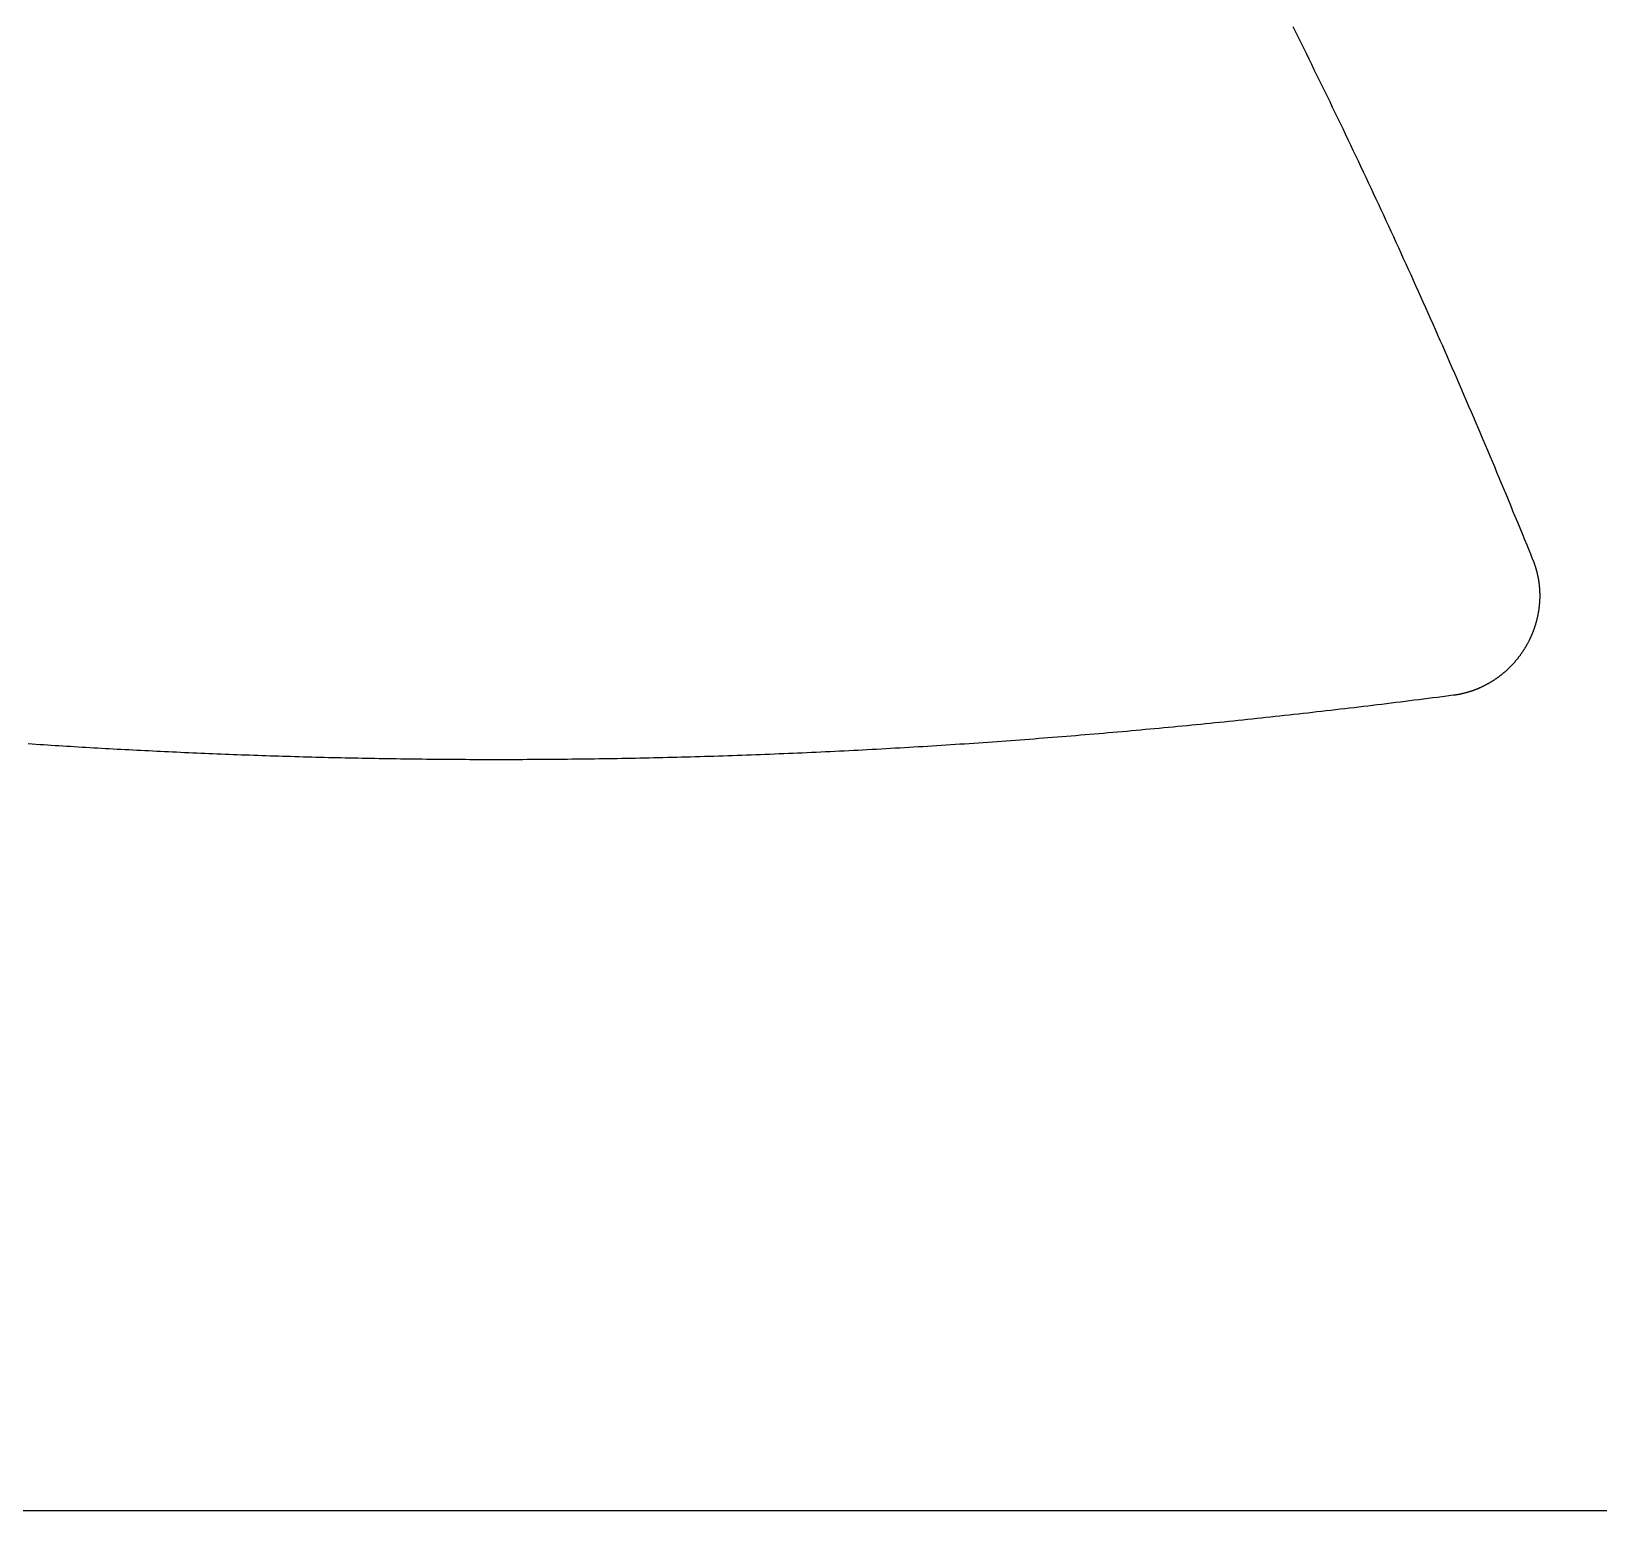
# Model space of a CAD drawing. Extents: x -3 to 136, y 0 to 121.
# Drawn here: x 12.36 to 27.73, y 0 to 14.5 of the extents above; entities that cross this region are included whole.
import ezdxf

# ---------------------------------------------------------------- set-up
doc = ezdxf.new("R2010")
doc.units = 0
doc.layers.get('0').update_dxf_attribs({"linetype": 'CONTINUOUS'})

msp = doc.modelspace()

# ---------------------------------------------------------------- linework, layer by layer
msp.add_lwpolyline([(69.26408, 119.9689, 0.57735027), (64.06792, 119.9689), (-2.59808, 4.5, 0.57735027), (0, 0), (133.332, 0, 0.57735027), (135.93008, 4.5)], format="xyb", close=True)
for points in [[(24.7286, 14.5527, 0), (24.7549, 14.5001, 0), (24.7811, 14.4474, 0), (24.8072, 14.3948, 0), (24.8333, 14.3422, 0), (24.8594, 14.2895, 0), (24.8854, 14.2369, 0), (24.9113, 14.1842, 0), (24.9372, 14.1316, 0), (24.963, 14.0789, 0), (24.9888, 14.0262, 0), (25.0146, 13.9735, 0), (25.0402, 13.9208, 0), (25.0659, 13.8681, 0), (25.0915, 13.8154, 0), (25.117, 13.7626, 0), (25.1425, 13.7099, 0), (25.1679, 13.6571, 0), (25.1933, 13.6043, 0), (25.2186, 13.5515, 0), (25.2439, 13.4987, 0), (25.2692, 13.4459, 0), (25.2944, 13.393, 0), (25.3195, 13.3402, 0), (25.3446, 13.2873, 0), (25.3696, 13.2344, 0), (25.3946, 13.1815, 0), (25.4196, 13.1286, 0), (25.4445, 13.0757, 0), (25.4694, 13.0227, 0), (25.4942, 12.9697, 0), (25.519, 12.9167, 0), (25.5437, 12.8637, 0), (25.5684, 12.8107, 0), (25.593, 12.7576, 0), (25.6176, 12.7045, 0), (25.6422, 12.6514, 0), (25.6667, 12.5983, 0), (25.6911, 12.5451, 0), (25.7156, 12.492, 0), (25.7399, 12.4388, 0), (25.7643, 12.3856, 0), (25.7886, 12.3323, 0), (25.8128, 12.279, 0), (25.8371, 12.2257, 0), (25.8612, 12.1724, 0), (25.8854, 12.1191, 0), (25.9095, 12.0657, 0), (25.9335, 12.0123, 0), (25.9575, 11.9589, 0), (25.9815, 11.9054, 0), (26.0054, 11.8519, 0), (26.0293, 11.7984, 0), (26.0532, 11.7449, 0), (26.077, 11.6913, 0), (26.1008, 11.6377, 0), (26.1245, 11.5841, 0), (26.1483, 11.5304, 0), (26.1719, 11.4767, 0), (26.1956, 11.423, 0), (26.2192, 11.3692, 0), (26.2427, 11.3154, 0), (26.2663, 11.2616, 0), (26.2898, 11.2077, 0), (26.3132, 11.1538, 0), (26.3367, 11.0999, 0), (26.36, 11.046, 0), (26.3834, 10.9919, 0), (26.4067, 10.9379, 0), (26.43, 10.8838, 0), (26.4533, 10.8297, 0), (26.4765, 10.7756, 0), (26.4997, 10.7214, 0), (26.5229, 10.6671, 0), (26.546, 10.6129, 0), (26.5691, 10.5586, 0), (26.5921, 10.5044, 0), (26.6149, 10.4505, 0), (26.6376, 10.3968, 0), (26.6602, 10.3433, 0), (26.6827, 10.2899, 0), (26.7052, 10.2365, 0), (26.7275, 10.1831, 0), (26.7499, 10.1297, 0), (26.7723, 10.0762, 0), (26.7947, 10.0225, 0), (26.8171, 9.96854, 0), (26.8396, 9.91435, 0), (26.8622, 9.85983, 0), (26.8849, 9.80493, 0), (26.9077, 9.74959, 0), (26.9307, 9.69375, 0), (26.9539, 9.63738, 0), (26.9773, 9.5804, 0), (27.0009, 9.52277, 0), (27.023, 9.46868, 0), (27.0422, 9.42187, 0), (27.0582, 9.38255, 0), (27.0711, 9.35098, 0), (27.0808, 9.32736, 0)], [(27.0808, 9.32736, 0), (27.0825, 9.32307, 0), (27.0843, 9.31876, 0), (27.086, 9.31445, 0), (27.0876, 9.31013, 0), (27.0893, 9.30581, 0), (27.0909, 9.30147, 0), (27.0926, 9.29713, 0), (27.0942, 9.29278, 0), (27.0957, 9.28842, 0), (27.0973, 9.28405, 0), (27.0988, 9.27968, 0), (27.1003, 9.2753, 0), (27.1018, 9.27091, 0), (27.1032, 9.26652, 0), (27.1047, 9.26212, 0), (27.1061, 9.25771, 0), (27.1075, 9.25329, 0), (27.1089, 9.24887, 0), (27.1102, 9.24445, 0), (27.1115, 9.24001, 0), (27.1128, 9.23557, 0), (27.1141, 9.23112, 0), (27.1154, 9.22667, 0), (27.1166, 9.22221, 0), (27.1178, 9.21774, 0), (27.119, 9.21327, 0), (27.1202, 9.20879, 0), (27.1213, 9.20431, 0), (27.1224, 9.19982, 0), (27.1235, 9.19533, 0), (27.1246, 9.19083, 0), (27.1257, 9.18632, 0), (27.1267, 9.18181, 0), (27.1277, 9.17729, 0), (27.1287, 9.17277, 0), (27.1297, 9.16825, 0), (27.1306, 9.16372, 0), (27.1315, 9.15918, 0), (27.1324, 9.15464, 0), (27.1333, 9.1501, 0), (27.1342, 9.14555, 0), (27.135, 9.14099, 0), (27.1358, 9.13643, 0), (27.1366, 9.13187, 0), (27.1374, 9.12731, 0), (27.1381, 9.12274, 0), (27.1388, 9.11816, 0), (27.1395, 9.11358, 0), (27.1402, 9.109, 0), (27.1408, 9.10441, 0), (27.1415, 9.09982, 0), (27.1421, 9.09523, 0), (27.1427, 9.09063, 0), (27.1432, 9.08604, 0), (27.1438, 9.08143, 0), (27.1443, 9.07683, 0), (27.1448, 9.07222, 0), (27.1453, 9.06761, 0), (27.1457, 9.06299, 0), (27.1461, 9.05837, 0), (27.1465, 9.05375, 0), (27.1469, 9.04913, 0), (27.1473, 9.04451, 0), (27.1476, 9.03988, 0), (27.1479, 9.03525, 0), (27.1482, 9.03062, 0), (27.1485, 9.02598, 0), (27.1488, 9.02135, 0), (27.149, 9.01671, 0), (27.1492, 9.01207, 0), (27.1494, 9.00743, 0), (27.1495, 9.00279, 0), (27.1497, 8.99816, 0), (27.1498, 8.99352, 0), (27.1499, 8.98888, 0), (27.1499, 8.98424, 0), (27.15, 8.9796, 0), (27.15, 8.97497, 0), (27.15, 8.97033, 0), (27.15, 8.96569, 0), (27.1499, 8.96106, 0), (27.1499, 8.95642, 0), (27.1498, 8.95179, 0), (27.1497, 8.94715, 0), (27.1496, 8.94252, 0), (27.1494, 8.93789, 0), (27.1492, 8.93326, 0), (27.149, 8.92863, 0), (27.1488, 8.924, 0), (27.1486, 8.91937, 0), (27.1483, 8.91475, 0), (27.148, 8.91012, 0), (27.1477, 8.9055, 0), (27.1474, 8.90088, 0), (27.147, 8.89626, 0), (27.1467, 8.89164, 0), (27.1463, 8.88703, 0), (27.1458, 8.88242, 0), (27.1454, 8.87781, 0), (27.1449, 8.8732, 0), (27.1445, 8.86859, 0), (27.144, 8.86398, 0), (27.1434, 8.85938, 0), (27.1429, 8.85478, 0), (27.1423, 8.85019, 0), (27.1417, 8.84559, 0), (27.1411, 8.841, 0), (27.1405, 8.83641, 0), (27.1398, 8.83182, 0), (27.1391, 8.82724, 0), (27.1384, 8.82266, 0), (27.1377, 8.81808, 0), (27.137, 8.81351, 0), (27.1362, 8.80894, 0), (27.1354, 8.80437, 0), (27.1346, 8.79981, 0), (27.1338, 8.79525, 0), (27.1329, 8.79069, 0), (27.1321, 8.78614, 0), (27.1312, 8.78159, 0), (27.1303, 8.77705, 0), (27.1293, 8.77251, 0), (27.1284, 8.76797, 0), (27.1274, 8.76344, 0), (27.1264, 8.75891, 0), (27.1254, 8.75438, 0), (27.1243, 8.74986, 0), (27.1233, 8.74535, 0), (27.1222, 8.74084, 0), (27.1211, 8.73633, 0), (27.1199, 8.73183, 0), (27.1188, 8.72733, 0), (27.1176, 8.72284, 0), (27.1164, 8.71835, 0), (27.1152, 8.71387, 0), (27.114, 8.70939, 0), (27.1127, 8.70492, 0), (27.1114, 8.70046, 0), (27.1101, 8.69599, 0), (27.1088, 8.69154, 0), (27.1075, 8.68709, 0), (27.1061, 8.68265, 0), (27.1047, 8.67822, 0), (27.1033, 8.67379, 0), (27.1019, 8.66937, 0), (27.1005, 8.66496, 0), (27.099, 8.66056, 0), (27.0975, 8.65616, 0), (27.096, 8.65177, 0), (27.0945, 8.64739, 0), (27.093, 8.64302, 0), (27.0914, 8.63865, 0), (27.0898, 8.63429, 0), (27.0882, 8.62994, 0), (27.0866, 8.6256, 0), (27.085, 8.62127, 0), (27.0833, 8.61694, 0), (27.0816, 8.61262, 0), (27.0799, 8.60831, 0), (27.0782, 8.60401, 0), (27.0765, 8.59972, 0), (27.0747, 8.59543, 0), (27.0729, 8.59116, 0), (27.0711, 8.58689, 0), (27.0693, 8.58263, 0), (27.0674, 8.57838, 0), (27.0656, 8.57414, 0), (27.0637, 8.5699, 0), (27.0618, 8.56568, 0), (27.0599, 8.56147, 0), (27.058, 8.55726, 0), (27.056, 8.55306, 0), (27.054, 8.54888, 0), (27.052, 8.5447, 0), (27.05, 8.54053, 0), (27.048, 8.53637, 0), (27.0459, 8.53222, 0), (27.0439, 8.52808, 0), (27.0418, 8.52395, 0), (27.0396, 8.51983, 0), (27.0375, 8.51572, 0), (27.0354, 8.51162, 0), (27.0332, 8.50752, 0), (27.031, 8.50344, 0), (27.0288, 8.49937, 0), (27.0266, 8.49531, 0), (27.0243, 8.49126, 0), (27.0221, 8.48722, 0), (27.0198, 8.48319, 0), (27.0175, 8.47917, 0), (27.0152, 8.47516, 0), (27.0128, 8.47116, 0), (27.0105, 8.46717, 0), (27.0081, 8.4632, 0), (27.0057, 8.45923, 0), (27.0033, 8.45527, 0), (27.0009, 8.45133, 0), (26.9984, 8.4474, 0), (26.996, 8.44347, 0), (26.9935, 8.43956, 0), (26.991, 8.43566, 0), (26.9885, 8.43177, 0), (26.9859, 8.4279, 0), (26.9834, 8.42403, 0), (26.9808, 8.42017, 0), (26.9782, 8.41633, 0), (26.9756, 8.4125, 0), (26.973, 8.40868, 0), (26.9703, 8.40487, 0), (26.9677, 8.40108, 0), (26.965, 8.39729, 0), (26.9623, 8.39352, 0), (26.9596, 8.38976, 0), (26.9568, 8.38601, 0), (26.9541, 8.38227, 0), (26.9513, 8.37855, 0), (26.9485, 8.37484, 0), (26.9457, 8.37114, 0), (26.9429, 8.36745, 0), (26.94, 8.36378, 0), (26.9372, 8.36012, 0), (26.9343, 8.35647, 0), (26.9314, 8.35284, 0), (26.9285, 8.34921, 0), (26.9256, 8.34561, 0), (26.9226, 8.34201, 0), (26.9197, 8.33844, 0), (26.9167, 8.33487, 0), (26.9137, 8.33132, 0), (26.9107, 8.32778, 0), (26.9077, 8.32426, 0), (26.9046, 8.32076, 0), (26.9016, 8.31726, 0), (26.8985, 8.31379, 0), (26.8954, 8.31033, 0), (26.8923, 8.30688, 0), (26.8892, 8.30344, 0), (26.8861, 8.30003, 0), (26.8829, 8.29662, 0), (26.8798, 8.29324, 0), (26.8766, 8.28986, 0), (26.8734, 8.2865, 0), (26.8702, 8.28316, 0), (26.8669, 8.27984, 0), (26.8637, 8.27652, 0), (26.8605, 8.27323, 0), (26.8572, 8.26995, 0), (26.8539, 8.26668, 0), (26.8506, 8.26343, 0), (26.8473, 8.2602, 0), (26.844, 8.25698, 0), (26.8406, 8.25377, 0), (26.8372, 8.25059, 0), (26.8339, 8.24742, 0), (26.8305, 8.24426, 0), (26.8271, 8.24112, 0), (26.8237, 8.238, 0), (26.8202, 8.23489, 0), (26.8168, 8.2318, 0), (26.8133, 8.22873, 0), (26.8099, 8.22567, 0), (26.8064, 8.22262, 0), (26.8029, 8.2196, 0), (26.7993, 8.21659, 0), (26.7958, 8.2136, 0), (26.7923, 8.21062, 0), (26.7887, 8.20766, 0), (26.7851, 8.20472, 0), (26.7816, 8.20179, 0), (26.778, 8.19888, 0), (26.7743, 8.19599, 0), (26.7707, 8.19311, 0), (26.7671, 8.19026, 0), (26.7634, 8.18741, 0), (26.7598, 8.18459, 0), (26.7561, 8.18178, 0), (26.7524, 8.17899, 0), (26.7487, 8.17622, 0), (26.745, 8.17346, 0), (26.7412, 8.17073, 0), (26.7375, 8.16801, 0), (26.7337, 8.1653, 0), (26.7299, 8.16262, 0), (26.7262, 8.15995, 0), (26.7224, 8.1573, 0), (26.7185, 8.15467, 0), (26.7147, 8.15205, 0), (26.7109, 8.14946, 0), (26.707, 8.14688, 0), (26.7032, 8.14432, 0), (26.6993, 8.14177, 0), (26.6954, 8.13925, 0), (26.6915, 8.13674, 0), (26.6876, 8.13425, 0), (26.6837, 8.13178, 0), (26.6797, 8.12933, 0), (26.6758, 8.1269, 0), (26.6718, 8.12448, 0), (26.6679, 8.12209, 0), (26.6639, 8.11971, 0), (26.6599, 8.11735, 0), (26.6559, 8.11501, 0), (26.6519, 8.11269, 0), (26.6478, 8.11039, 0), (26.6438, 8.1081, 0), (26.6397, 8.10584, 0), (26.6357, 8.10359, 0), (26.6316, 8.10137, 0), (26.6275, 8.09916, 0), (26.6234, 8.09698, 0), (26.6193, 8.09481, 0), (26.6152, 8.09267, 0), (26.6111, 8.09054, 0), (26.6069, 8.08844, 0), (26.6028, 8.08636, 0), (26.5987, 8.08429, 0), (26.5945, 8.08225, 0), (26.5903, 8.08022, 0), (26.5861, 8.07822, 0), (26.582, 8.07624, 0), (26.5778, 8.07428, 0), (26.5736, 8.07233, 0), (26.5693, 8.07041, 0), (26.5651, 8.06851, 0), (26.5609, 8.06663, 0), (26.5567, 8.06477, 0), (26.5524, 8.06293, 0), (26.5481, 8.06111, 0), (26.5439, 8.05932, 0), (26.5396, 8.05754, 0), (26.5353, 8.05578, 0), (26.531, 8.05405, 0), (26.5267, 8.05234, 0), (26.5224, 8.05064, 0), (26.5181, 8.04897, 0), (26.5138, 8.04732, 0), (26.5095, 8.04569, 0), (26.5051, 8.04408, 0), (26.5008, 8.0425, 0), (26.4964, 8.04093, 0), (26.4921, 8.03939, 0), (26.4877, 8.03787, 0), (26.4833, 8.03636, 0), (26.479, 8.03488, 0), (26.4746, 8.03343, 0), (26.4702, 8.03199, 0), (26.4658, 8.03057, 0), (26.4614, 8.02918, 0), (26.457, 8.02781, 0), (26.4525, 8.02646, 0), (26.4481, 8.02513, 0), (26.4437, 8.02383, 0), (26.4392, 8.02254, 0), (26.4348, 8.02128, 0), (26.4303, 8.02004, 0), (26.4259, 8.01882, 0), (26.4214, 8.01762, 0), (26.4169, 8.01645, 0), (26.4125, 8.0153, 0), (26.408, 8.01417, 0), (26.4035, 8.01306, 0), (26.399, 8.01197, 0), (26.3945, 8.01091, 0), (26.39, 8.00987, 0), (26.3855, 8.00885, 0), (26.3809, 8.00786, 0), (26.3764, 8.00688, 0), (26.3719, 8.00593, 0), (26.3674, 8.005, 0), (26.3628, 8.0041, 0), (26.3583, 8.00321, 0), (26.3537, 8.00235, 0), (26.3492, 8.00152, 0), (26.3446, 8.0007, 0), (26.3401, 7.99991, 0), (26.3355, 7.99914, 0), (26.3309, 7.9984, 0), (26.3263, 7.99767, 0), (26.3218, 7.99697, 0), (26.3172, 7.9963, 0), (26.3126, 7.99564, 0), (26.308, 7.99501, 0), (26.3034, 7.99441, 0)], [(26.3034, 7.99441, 0), (26.2788, 7.99122, 0), (26.2396, 7.98614, 0), (26.1937, 7.98022, 0), (26.1483, 7.97438, 0), (26.103, 7.96857, 0), (26.0574, 7.96275, 0), (26.0118, 7.95696, 0), (25.9663, 7.9512, 0), (25.9208, 7.94547, 0), (25.8754, 7.93978, 0), (25.8301, 7.93411, 0), (25.7847, 7.92846, 0), (25.7393, 7.92284, 0), (25.6939, 7.91725, 0), (25.6485, 7.91167, 0), (25.603, 7.90611, 0), (25.5575, 7.90058, 0), (25.512, 7.89508, 0), (25.4665, 7.8896, 0), (25.4211, 7.88414, 0), (25.3756, 7.87872, 0), (25.3302, 7.87332, 0), (25.2847, 7.86794, 0), (25.2392, 7.86259, 0), (25.1938, 7.85727, 0), (25.1483, 7.85198, 0), (25.1029, 7.84671, 0), (25.0574, 7.84146, 0), (25.012, 7.83625, 0), (24.9666, 7.83106, 0), (24.9211, 7.82589, 0), (24.8757, 7.82075, 0), (24.8302, 7.81564, 0), (24.7848, 7.81056, 0), (24.7393, 7.8055, 0), (24.6939, 7.80047, 0), (24.6484, 7.79546, 0), (24.6029, 7.79048, 0), (24.5575, 7.78553, 0), (24.512, 7.7806, 0), (24.4665, 7.7757, 0), (24.4211, 7.77083, 0), (24.3756, 7.76598, 0), (24.3301, 7.76116, 0), (24.2846, 7.75636, 0), (24.2391, 7.75159, 0), (24.1936, 7.74685, 0), (24.1481, 7.74214, 0), (24.1025, 7.73745, 0), (24.057, 7.73279, 0), (24.0115, 7.72815, 0), (23.9659, 7.72354, 0), (23.9204, 7.71896, 0), (23.8749, 7.71441, 0), (23.8293, 7.70989, 0), (23.7838, 7.7054, 0), (23.7383, 7.70093, 0), (23.6928, 7.69649, 0), (23.6473, 7.69208, 0), (23.6018, 7.6877, 0), (23.5563, 7.68335, 0), (23.5109, 7.67903, 0), (23.4654, 7.67473, 0), (23.4199, 7.67047, 0), (23.3745, 7.66623, 0), (23.329, 7.66202, 0), (23.2835, 7.65784, 0), (23.2381, 7.65368, 0), (23.1926, 7.64956, 0), (23.1472, 7.64546, 0), (23.1017, 7.64139, 0), (23.0563, 7.63736, 0), (23.0109, 7.63335, 0), (22.9654, 7.62936, 0), (22.92, 7.62541, 0), (22.8746, 7.62149, 0), (22.8292, 7.61759, 0), (22.7837, 7.61372, 0), (22.7383, 7.60989, 0), (22.6929, 7.60608, 0), (22.6475, 7.6023, 0), (22.6021, 7.59855, 0), (22.5567, 7.59482, 0), (22.5113, 7.59113, 0), (22.4659, 7.58746, 0), (22.4205, 7.58383, 0), (22.3751, 7.58022, 0), (22.3297, 7.57664, 0), (22.2843, 7.57309, 0), (22.2389, 7.56957, 0), (22.1935, 7.56608, 0), (22.1481, 7.56262, 0), (22.1027, 7.55918, 0), (22.0573, 7.55578, 0), (22.0119, 7.5524, 0), (21.9665, 7.54906, 0), (21.9211, 7.54574, 0), (21.8757, 7.54245, 0), (21.8303, 7.53919, 0), (21.7849, 7.53596, 0), (21.7395, 7.53276, 0), (21.6941, 7.52959, 0), (21.6487, 7.52645, 0), (21.6033, 7.52334, 0), (21.5579, 7.52025, 0), (21.5125, 7.5172, 0), (21.4671, 7.51417, 0), (21.4217, 7.51118, 0), (21.3763, 7.50821, 0), (21.3309, 7.50527, 0), (21.2854, 7.50237, 0), (21.24, 7.49949, 0), (21.1946, 7.49664, 0), (21.1492, 7.49382, 0), (21.1038, 7.49103, 0), (21.0584, 7.48827, 0), (21.0129, 7.48554, 0), (20.9675, 7.48283, 0), (20.9221, 7.48016, 0), (20.8766, 7.47752, 0), (20.8312, 7.47491, 0), (20.7857, 7.47232, 0), (20.7403, 7.46977, 0), (20.6948, 7.46725, 0), (20.6494, 7.46475, 0), (20.6039, 7.46229, 0), (20.5585, 7.45985, 0), (20.513, 7.45744, 0), (20.4675, 7.45507, 0), (20.4221, 7.45272, 0), (20.3766, 7.45041, 0), (20.3311, 7.44812, 0), (20.2856, 7.44586, 0), (20.2401, 7.44364, 0), (20.1946, 7.44144, 0), (20.1491, 7.43927, 0), (20.1036, 7.43713, 0), (20.058, 7.43503, 0), (20.0125, 7.43295, 0), (19.967, 7.4309, 0), (19.9214, 7.42888, 0), (19.8759, 7.42689, 0), (19.8304, 7.42494, 0), (19.7848, 7.42301, 0), (19.7392, 7.42111, 0), (19.6937, 7.41924, 0), (19.6481, 7.41741, 0), (19.6025, 7.4156, 0), (19.5569, 7.41382, 0), (19.5113, 7.41207, 0), (19.4657, 7.41036, 0), (19.4201, 7.40867, 0), (19.3744, 7.40701, 0), (19.3288, 7.40539, 0), (19.2832, 7.40379, 0), (19.2375, 7.40222, 0), (19.1919, 7.40069, 0), (19.1462, 7.39918, 0), (19.1005, 7.39771, 0), (19.0548, 7.39626, 0), (19.0092, 7.39485, 0), (18.9635, 7.39347, 0), (18.918, 7.39212, 0), (18.8725, 7.3908, 0), (18.827, 7.38951, 0), (18.7816, 7.38826, 0), (18.7362, 7.38704, 0), (18.6909, 7.38585, 0), (18.6457, 7.38469, 0), (18.6005, 7.38356, 0), (18.5553, 7.38246, 0), (18.5102, 7.3814, 0), (18.4652, 7.38036, 0), (18.4202, 7.37936, 0), (18.3752, 7.37839, 0), (18.3303, 7.37745, 0), (18.2855, 7.37654, 0), (18.2407, 7.37566, 0), (18.196, 7.37481, 0), (18.1513, 7.37399, 0), (18.1067, 7.3732, 0), (18.0621, 7.37244, 0), (18.0176, 7.37171, 0), (17.9731, 7.37101, 0), (17.9287, 7.37034, 0), (17.8843, 7.3697, 0), (17.84, 7.3691, 0), (17.7957, 7.36852, 0), (17.7515, 7.36797, 0), (17.7074, 7.36744, 0), (17.6632, 7.36695, 0), (17.6192, 7.36649, 0), (17.5752, 7.36606, 0), (17.5312, 7.36565, 0), (17.4873, 7.36528, 0), (17.4435, 7.36493, 0), (17.3997, 7.36461, 0), (17.3559, 7.36433, 0), (17.3123, 7.36406, 0), (17.2686, 7.36383, 0), (17.225, 7.36363, 0), (17.1815, 7.36345, 0), (17.138, 7.3633, 0), (17.0946, 7.36319, 0), (17.0512, 7.36309, 0), (17.0079, 7.36303, 0), (16.9646, 7.36299, 0), (16.9214, 7.36298, 0), (16.8782, 7.363, 0), (16.8351, 7.36305, 0), (16.792, 7.36312, 0), (16.749, 7.36322, 0), (16.706, 7.36335, 0), (16.6631, 7.36351, 0), (16.6203, 7.36369, 0), (16.5774, 7.3639, 0), (16.5347, 7.36413, 0), (16.492, 7.3644, 0), (16.4493, 7.36468, 0), (16.4067, 7.365, 0), (16.3642, 7.36534, 0), (16.3217, 7.36571, 0), (16.2792, 7.3661, 0), (16.2369, 7.36652, 0), (16.1945, 7.36697, 0), (16.1522, 7.36744, 0), (16.11, 7.36793, 0), (16.0678, 7.36846, 0), (16.0257, 7.36901, 0), (15.9836, 7.36958, 0), (15.9416, 7.37018, 0), (15.8996, 7.3708, 0), (15.8577, 7.37145, 0), (15.8158, 7.37213, 0), (15.774, 7.37282, 0), (15.7322, 7.37355, 0), (15.6905, 7.3743, 0), (15.6488, 7.37507, 0), (15.6072, 7.37587, 0), (15.5656, 7.37669, 0), (15.5241, 7.37754, 0), (15.4827, 7.37841, 0), (15.4413, 7.3793, 0), (15.3999, 7.38022, 0), (15.3586, 7.38116, 0), (15.3173, 7.38213, 0), (15.2762, 7.38312, 0), (15.235, 7.38413, 0), (15.1939, 7.38517, 0), (15.1529, 7.38623, 0), (15.1119, 7.38732, 0), (15.0709, 7.38842, 0), (15.03, 7.38955, 0), (14.9892, 7.39071, 0), (14.9484, 7.39188, 0), (14.9077, 7.39308, 0), (14.867, 7.39431, 0), (14.8264, 7.39555, 0), (14.7858, 7.39682, 0), (14.7453, 7.39811, 0), (14.7048, 7.39942, 0), (14.6644, 7.40075, 0), (14.624, 7.40211, 0), (14.5837, 7.40349, 0), (14.5434, 7.40489, 0), (14.5032, 7.40631, 0), (14.4631, 7.40775, 0), (14.4229, 7.40922, 0), (14.3829, 7.41071, 0), (14.3429, 7.41221, 0), (14.3029, 7.41374, 0), (14.263, 7.41529, 0), (14.2232, 7.41687, 0), (14.1834, 7.41846, 0), (14.1436, 7.42007, 0), (14.1039, 7.42171, 0), (14.0643, 7.42336, 0), (14.0247, 7.42504, 0), (13.9851, 7.42674, 0), (13.9456, 7.42845, 0), (13.9062, 7.43019, 0), (13.8668, 7.43195, 0), (13.8275, 7.43373, 0), (13.7882, 7.43552, 0), (13.749, 7.43734, 0), (13.7098, 7.43918, 0), (13.6707, 7.44104, 0), (13.6316, 7.44291, 0), (13.5926, 7.44481, 0), (13.5536, 7.44672, 0), (13.5147, 7.44866, 0), (13.4758, 7.45061, 0), (13.437, 7.45259, 0), (13.3982, 7.45458, 0), (13.3595, 7.45659, 0), (13.3208, 7.45862, 0), (13.2822, 7.46067, 0), (13.2437, 7.46274, 0), (13.2052, 7.46482, 0), (13.1667, 7.46693, 0), (13.1283, 7.46905, 0), (13.0899, 7.47119, 0), (13.0516, 7.47335, 0), (13.0134, 7.47553, 0), (12.9752, 7.47772, 0), (12.937, 7.47994, 0), (12.8989, 7.48217, 0), (12.8609, 7.48442, 0), (12.8229, 7.48668, 0), (12.785, 7.48897, 0), (12.7471, 7.49127, 0), (12.7092, 7.49358, 0), (12.6715, 7.49592, 0), (12.6337, 7.49827, 0), (12.596, 7.50064, 0), (12.5584, 7.50303, 0), (12.5208, 7.50543, 0), (12.4833, 7.50785, 0), (12.4458, 7.51028, 0), (12.4084, 7.51274, 0), (12.371, 7.51521, 0), (12.3337, 7.51769, 0)]]:
    msp.add_polyline3d(points)

doc.saveas('drawing.dxf')
